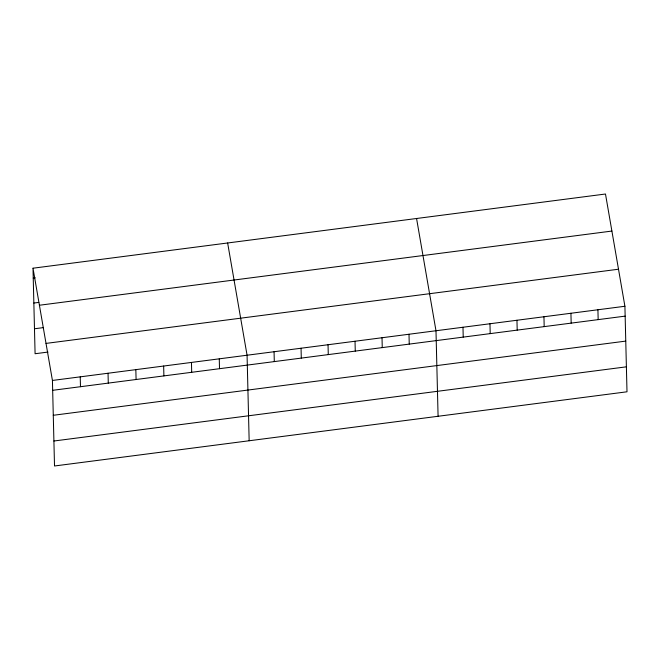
<?xml version="1.0" encoding="UTF-8"?>
<svg xmlns="http://www.w3.org/2000/svg" width="660" height="660" viewBox="0 0 660 660"><rect width="100%" height="100%" fill="white"/><g stroke="black" fill="none" stroke-linecap="round" stroke-linejoin="round"><path stroke-width="0.99" d="M33 268.207L605.484 194.015L624.913 306.265L627 391.792L54.516 465.985L52.429 380.449L33 268.207L35.087 353.735L47.998 352.069M33.239 278.075L35.227 277.819M33.85 303.047L38.816 302.404M39.41 305.242L611.894 231.058M34.477 328.771L43.42 327.608M46.018 343.406L618.503 269.222M52.429 380.449L624.913 306.265M52.668 390.316L625.152 316.132M53.278 415.288L625.762 341.104M53.905 441.012L626.389 366.828M416.567 218.501L435.988 330.742L438.083 416.278M227.642 242.979L247.071 355.22L249.158 440.756M597.919 309.754L598.166 319.63M570.933 313.252L571.172 323.128M543.947 316.75L544.187 326.626M516.953 320.248L517.201 330.124M489.967 323.746L490.207 333.622M462.982 327.245L463.221 337.111M409.002 334.24L409.241 344.108M382.016 337.738L382.255 347.605M355.022 341.236L355.27 351.103M328.036 344.734L328.276 354.601M301.051 348.233L301.29 358.099M274.057 351.73L274.304 361.597M219.268 358.825L219.508 368.701M191.458 362.431L191.697 372.298M163.655 366.036L163.894 375.903M135.844 369.641L136.084 379.508M108.042 373.238L108.281 383.113M80.231 376.843L80.479 386.71"/></g></svg>
